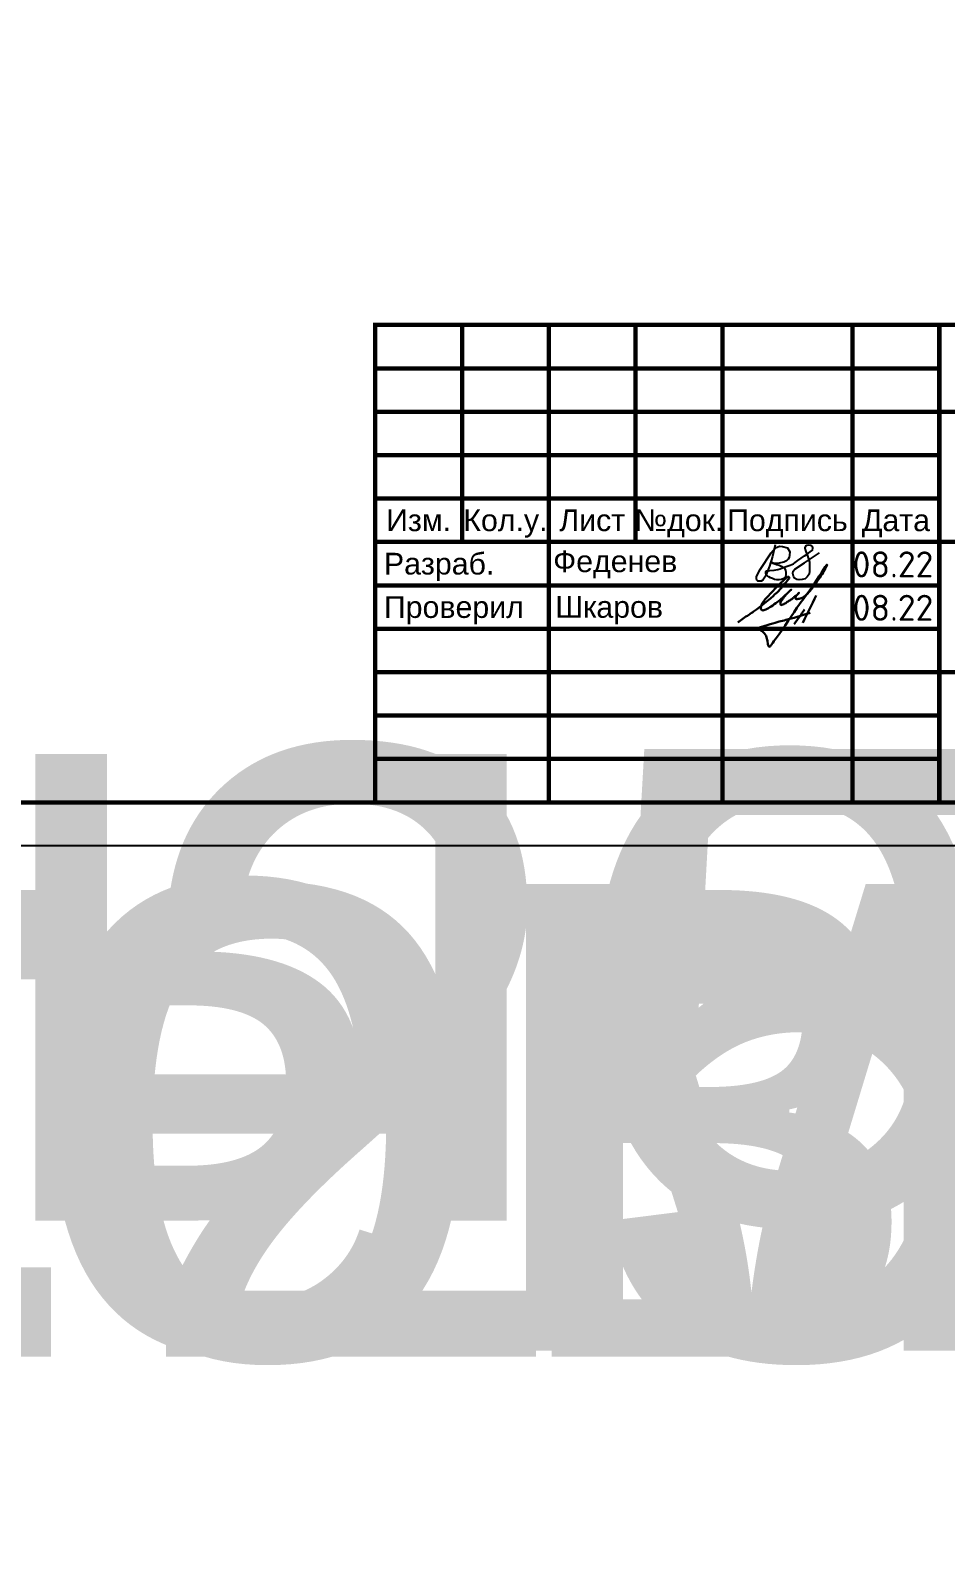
# Model space of a CAD drawing. Header units: millimetres. Extents: x 1642 to 8783, y 1095 to 5441.
# Drawn here: x 5948.2 to 6053.7, y 1095.1 to 1269 of the extents above; entities that cross this region are included whole.
import ezdxf
from ezdxf.enums import TextEntityAlignment as Align

# ---------------------------------------------------------------- set-up
doc = ezdxf.new("R2018")
doc.units = ezdxf.units.MM
doc.layers.add('Размерный', color=4, linetype='Continuous', lineweight=30)
doc.layers.add('Размеры на чертеже', color=250, linetype='Continuous', lineweight=25)
doc.layers.add('рамка', color=7, linetype='Continuous')
doc.styles.add('-ISOCPEUR-', font='isocpeur.ttf')
doc.styles.get("Standard").update_dxf_attribs({"font": 'arial.ttf'})

# ---------------------------------------------------------------- blocks, each defined once
blk = doc.blocks.new('*U307')
blk.add_attdef('РАЗРАБОТАЛ', text='', height=2.5).set_placement((721.5, -264.22), align=Align.MIDDLE_LEFT)
at = {"flags": 8}
for tag, height, p in [('ДАТА', 2.5, (761.07, -264.4)), ('ЛИСТ', 3, (857.39, -271.92)), ('ЛИСТОВ', 3, (874.89, -271.92))]:
    blk.add_attdef(tag, text='', height=height, dxfattribs=at).set_placement(p, align=Align.MIDDLE_CENTER)
blk.add_attdef('ПРОВЕРИЛ', (721.75, -270.73), '', height=2.5)
at = {"lineweight": 30, "flags": 104}
for tag, p in [('ТЕПЛОВЫЕ_СЕТИ', (801, -269.5)), ('ИМЯ_ЧЕРТЕЖА', (801, -284.5))]:
    blk.add_attdef(tag, text='', height=3, dxfattribs=at).set_placement(p, align=Align.MIDDLE_CENTER)
at = {"style": '-ISOCPEUR-', "flags": 8}
blk.add_attdef('ФОРМАТ', text='', height=3, dxfattribs=at).set_placement((851.97, -294.75), align=Align.MIDDLE_CENTER)
blk = doc.blocks.new('*U306')
blk.add_attdef('РАЗРАБОТАЛ', text='', height=2.5).set_placement((424.5, -264.22), align=Align.MIDDLE_LEFT)
at = {"flags": 8}
for tag, height, p in [('ДАТА', 2.5, (464.07, -264.4)), ('ЛИСТ', 3, (560.39, -271.92)), ('ЛИСТОВ', 3, (577.89, -271.92))]:
    blk.add_attdef(tag, text='', height=height, dxfattribs=at).set_placement(p, align=Align.MIDDLE_CENTER)
blk.add_attdef('ПРОВЕРИЛ', (424.75, -270.73), '', height=2.5)
at = {"lineweight": 30, "flags": 104}
for tag, p in [('ТЕПЛОВЫЕ_СЕТИ', (504, -269.5)), ('ИМЯ_ЧЕРТЕЖА', (504, -284.5))]:
    blk.add_attdef(tag, text='', height=3, dxfattribs=at).set_placement(p, align=Align.MIDDLE_CENTER)
at = {"style": '-ISOCPEUR-', "flags": 8}
blk.add_attdef('ФОРМАТ', text='', height=3, dxfattribs=at).set_placement((554.97, -294.75), align=Align.MIDDLE_CENTER)
blk = doc.blocks.new('*U305')
blk.add_lwpolyline([(0, 0), (420, 0), (420, -297), (0, -297)], close=True)
at = {"const_width": 0.5}
blk.add_lwpolyline([(20, -5), (415, -5), (415, -292), (20, -292)], close=True, dxfattribs=at)
for points in [[(230, -292), (230, -237), (415, -237)], [(240, -237), (240, -262)], [(250, -237), (250, -292)], [(260, -237), (260, -262)], [(270, -237), (270, -292)], [(285, -237), (285, -292)], [(295, -237), (295, -292)], [(230, -242), (295, -242)], [(230, -247), (295, -247)], [(295, -247), (415, -247)], [(230, -252), (295, -252)], [(230, -257), (295, -257)], [(230, -262), (415, -262)], [(230, -267), (295, -267)], [(230, -272), (295, -272)], [(230, -277), (295, -277)], [(295, -277), (415, -277)], [(230, -282), (295, -282)], [(230, -287), (295, -287)]]:
    blk.add_lwpolyline(points, dxfattribs=at)
for s, p in [('Изм.', (235, -259.5)), ('Кол.у.', (245, -259.5)), ('Лист', (255, -259.5)), ('№док.', (265, -259.5)), ('Подпись', (277.5, -259.5)), ('Дата', (290, -259.5))]:
    blk.add_text(s, height=2.5).set_placement(p, align=Align.MIDDLE_CENTER)
for s, p in [('Разраб.', (231, -264.5)), ('Проверил', (231, -269.5))]:
    blk.add_text(s, height=2.5).set_placement(p, align=Align.MIDDLE_LEFT)
blk.add_attdef('РАЗРАБОТАЛ', text='', height=2.5).set_placement((250.5, -264.22), align=Align.MIDDLE_LEFT)
at = {"flags": 8}
for tag, height, p in [('ДАТА', 2.5, (290.07, -264.4)), ('ЛИСТ', 3, (386.39, -271.92)), ('ЛИСТОВ', 3, (403.89, -271.92))]:
    blk.add_attdef(tag, text='', height=height, dxfattribs=at).set_placement(p, align=Align.MIDDLE_CENTER)
blk.add_attdef('ПРОВЕРИЛ', (250.75, -270.73), '', height=2.5)
at = {"lineweight": 30, "flags": 104}
for tag, p in [('ТЕПЛОВЫЕ_СЕТИ', (330, -269.5)), ('ИМЯ_ЧЕРТЕЖА', (330, -284.5))]:
    blk.add_attdef(tag, text='', height=3, dxfattribs=at).set_placement(p, align=Align.MIDDLE_CENTER)
at = {"style": '-ISOCPEUR-', "flags": 8}
blk.add_attdef('ФОРМАТ', text='', height=3, dxfattribs=at).set_placement((380.97, -294.75), align=Align.MIDDLE_CENTER)
blk = doc.blocks.new('подпись')
at = {"lineweight": 30}
for points in [[(-0.82, -1.23), (-0.21, -0.8), (0.43, -0.36), (0.86, -0.08), (1.32, 0.25), (2, 0.77), (2.8, 1.4), (3.27, 1.83), (3.84, 2.36), (4.46, 3.07), (5.01, 3.73), (5.08, 3.95), (5.01, 4.03), (4.91, 4), (4.76, 3.88), (4.33, 3.49), (3.4, 2.58), (2.34, 1.43), (1.83, 0.48), (1.87, 0.23), (1.99, 0.16), (2.17, 0.16), (2.41, 0.25), (3.02, 0.6), (3.71, 1.09), (4.34, 1.62), (5.32, 2.55), (4.75, 1.98), (4.27, 1.36), (4.08, 1.05), (4.07, 0.85), (4.11, 0.78), (4.25, 0.78), (4.42, 0.84), (4.78, 1.05), (5.16, 1.3), (5.47, 1.51), (5.72, 1.73), (6.05, 1.99), (6.23, 2.18), (5.94, 1.88), (5.8, 1.63), (5.8, 1.5), (5.89, 1.44), (6.13, 1.46), (6.57, 1.6), (6.9, 1.79), (7.5, 2.39), (8.04, 3.08), (8.61, 3.92), (9.15, 4.76), (9.43, 5.33), (8, 3.26), (6.29, 0.88), (3.58, -3.07), (3.05, -3.8), (2.85, -4.05), (2.49, -2.98), (2.12, -2.39), (1.3, -1.96), (1.02, -2.03), (2.91, -1.44), (4.7, -0.96), (7.51, -0.15)], [(8.19, 1.85), (6.68, -1.27)], [(6.86, 0.23), (5.67, -1.43)]]:
    blk.add_spline(points, degree=3, dxfattribs=at)
blk = doc.blocks.new('Подпись Леха')
at = {"layer": 'рамка'}
blk.add_blockref('подпись', (2.7, 0.11), dxfattribs=at)

msp = doc.modelspace()

# ---------------------------------------------------------------- linework, layer by layer
msp.add_lwpolyline([(6034.063, 1209.712), (6033.963, 1209.191), (6033.755, 1208.333), (6033.438, 1207.252), (6032.974, 1206.092), (6032.655, 1205.621), (6032.462, 1205.522), (6032.268, 1205.498), (6032.079, 1205.522), (6031.982, 1205.633), (6031.934, 1205.817), (6031.938, 1206.025), (6032.035, 1206.287), (6032.339, 1206.846), (6033.613, 1208.761), (6034.109, 1209.334), (6034.559, 1209.528), (6034.939, 1209.52), (6035.505, 1209.358), (6035.769, 1208.885), (6035.746, 1208.497), (6035.689, 1208.234), (6035.572, 1208.05), (6035.368, 1207.865), (6035.058, 1207.71), (6034.699, 1207.608), (6034.388, 1207.55), (6034.121, 1207.56), (6033.864, 1207.569), (6033.626, 1207.681), (6033.568, 1207.698), (6033.824, 1207.588), (6034.031, 1207.498), (6034.223, 1207.43), (6034.543, 1207.339), (6034.769, 1207.232), (6034.978, 1207.133), (6035.116, 1207.037), (6035.268, 1206.767), (6035.291, 1206.517), (6035.314, 1206.269), (6035.26, 1206.025), (6035.065, 1205.806), (6034.822, 1205.697), (6034.525, 1205.666), (6034.236, 1205.681), (6033.993, 1205.694), (6033.768, 1205.798), (6033.529, 1205.908), (6033.346, 1205.993), (6033.236, 1206.095), (6033.098, 1206.224), (6033.014, 1206.435), (6033.018, 1206.626), (6033.131, 1206.689), (6033.463, 1206.723), (6033.964, 1206.775), (6034.373, 1206.86), (6034.666, 1206.921), (6034.915, 1207.031), (6035.35, 1207.188), (6035.824, 1207.349), (6036.186, 1207.52), (6036.387, 1207.662), (6036.685, 1207.873), (6037.084, 1208.155), (6037.467, 1208.427), (6037.765, 1208.637), (6038.129, 1208.895), (6038.383, 1209.075), (6038.436, 1209.319), (6038.381, 1209.522), (6038.209, 1209.632), (6037.959, 1209.647), (6037.709, 1209.616), (6037.557, 1209.523), (6037.503, 1209.342), (6037.533, 1209.142), (6037.606, 1208.922), (6037.782, 1208.525), (6037.973, 1207.978), (6038.022, 1207.713), (6038.037, 1207.396), (6038.053, 1206.659), (6038.006, 1206.322), (6037.763, 1206.001), (6037.52, 1205.789), (6037.207, 1205.695), (6036.862, 1205.648), (6036.556, 1205.687), (6036.321, 1205.836), (6036.196, 1206.095), (6036.125, 1206.392), (6036.164, 1206.674), (6036.329, 1206.894), (6037.473, 1207.63), (6037.904, 1207.936), (6038.712, 1208.46), (6039.186, 1208.769)])

# ---------------------------------------------------------------- block references
msp.add_blockref('Подпись Леха', (6027.904, 1201.887))
at = {"layer": 'Размеры на чертеже', "lineweight": 90}
ref = msp.add_blockref('*U307', (3599.971, 1470.682), dxfattribs=at)
lines = msp.add_mtext('Продольный профиль участка тепловой сети', dxfattribs={"layer": '0', "insert": (4400.971, 1186.182), "char_height": 70, "attachment_point": 1})
ref.add_attrib('ИМЯ_ЧЕРТЕЖА', '', (4400.971, 1186.182), dxfattribs={"flags": 104}).embed_mtext(lines)
ref = msp.add_blockref('*U306', (4572.54, 1470.682), dxfattribs=at)
lines = msp.add_mtext('Ковер №1, №2 (М 1:25)', dxfattribs={"layer": '0', "insert": (5076.54, 1186.182), "char_height": 70, "attachment_point": 1})
ref.add_attrib('ИМЯ_ЧЕРТЕЖА', '', (5076.54, 1186.182), dxfattribs={"flags": 104}).embed_mtext(lines)
ref = msp.add_blockref('*U305', (5296.022, 1471.353), dxfattribs=at)
lines = msp.add_mtext('Маты демпфирующие', dxfattribs={"layer": '0', "insert": (5626.022, 1186.853), "char_height": 70, "attachment_point": 1})
ref.add_attrib('ИМЯ_ЧЕРТЕЖА', '', (5626.022, 1186.853), dxfattribs={"flags": 104}).embed_mtext(lines)
lines = msp.add_mtext('Тепловые сети', dxfattribs={"layer": '0', "insert": (5626.022, 1201.853), "char_height": 70, "attachment_point": 1})
ref.add_attrib('ТЕПЛОВЫЕ_СЕТИ', '', (5626.022, 1201.853), dxfattribs={"flags": 104}).embed_mtext(lines)
ref = msp.add_blockref('*U305', (5757.995, 1472.024), dxfattribs=at)
ref.add_attrib('РАЗРАБОТАЛ', 'Феденев', dxfattribs={"layer": '0', "height": 2.5}).set_placement((6008.496, 1207.799), align=Align.MIDDLE_LEFT)
ref.add_attrib('ПРОВЕРИЛ', 'Шкаров', (6008.744, 1201.294), dxfattribs={"layer": '0', "height": 2.5})

# ---------------------------------------------------------------- texts
at = {"layer": 'Размерный', "color": 0, "style": '-ISOCPEUR-'}
for p in [(6043.003, 1205.941), (6043.003, 1200.941)]:
    msp.add_text('08.22', height=3, dxfattribs=at).set_placement(p)

doc.saveas('drawing.dxf')
